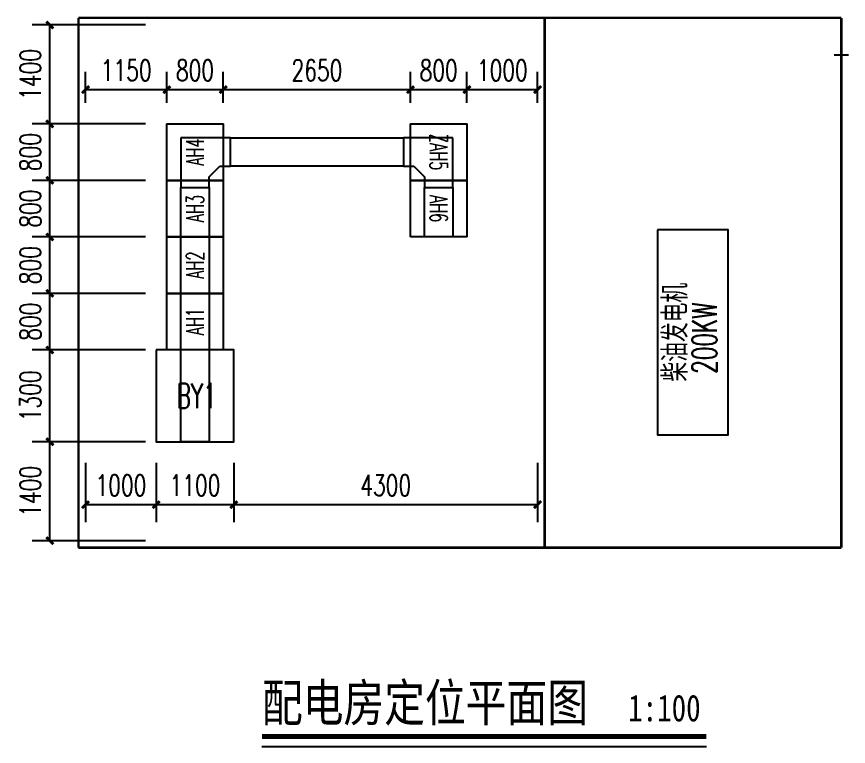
# Model space of a CAD drawing. Extents: x -6243262 to 3079315, y -2914302 to 172723.
# Drawn here: x -1866253 to -1854477, y -901986 to -891657 of the extents above; entities that cross this region are included whole.
import ezdxf
from ezdxf.enums import TextEntityAlignment as Align

# ---------------------------------------------------------------- set-up
doc = ezdxf.new("R2010")
doc.units = 0
doc.header["$LTSCALE"] = 1000
for name, color, linetype in [('CABLETRAY', 4, 'Continuous'), ('TEL_CABINET', 3, 'Continuous'), ('TEL_DIM', 3, 'Continuous'), ('TEL_SYMB', 3, 'Continuous'), ('TEL_TEXT', 7, 'Continuous'), ('WIRE-接地', 4, 'TG_接地')]:
    doc.layers.add(name, color=color, linetype=linetype)
doc.styles.add('-宋体', font='', dxfattribs={"width": 0.8})
doc.styles.add('_TCH_DIM_T3', font='SIMPLEX', dxfattribs={"width": 0.705882, "bigfont": 'GBCBIG'})
doc.styles.add('_TEL_DIM', font='SIMPLEX', dxfattribs={"width": 0.8, "height": 3.5, "bigfont": 'HZTXT'})
doc.styles.add('TG_LINETYPE', font='SIMPLEX', dxfattribs={"width": 0.8, "height": 3.5, "bigfont": 'HZTXT'})
doc.styles.get('-宋体').set_extended_font_data('SimSun')
doc.linetypes.add('TG_接地', pattern='A,0.75,0,["/",TG_LINETYPE,S=0.05,R=-8.594367,X=-0.1,Y=-0.045],0.65,-0.13,0.13,-0.13', length=2)
doc.dimstyles.new('_TCH_ARCH&&100', dxfattribs={"dimtxt": 297.5, "dimasz": 100, "dimexe": 250, "dimexo": 300, "dimgap": 126.25, "dimtad": 1, "dimdec": 0, "dimzin": 0, "dimdsep": 46, "dimtxsty": '_TCH_DIM_T3', "dimblk": 'ARCHTICK', "dimcen": 0.09, "dimclrt": 7, "dimazin": 2, "dimtfac": 1, "dimtdec": 0, "dimtix": 1, "dimtmove": 2, "dimatfit": 3, "dimfxl": 0, "dimtolj": 1, "dimtzin": 0, "dimarcsym": 0})

# ---------------------------------------------------------------- blocks, each defined once
blk = doc.blocks.new('$TelecSys$00000092')
at = {"color": 0}
for p, q in [((-0.5, 0.5), (0.5, 0.5)), ((-0.5, -0.5), (-0.5, 0.5)), ((0.5, 0.5), (0.5, -0.5)), ((0.5, -0.5), (-0.5, -0.5))]:
    blk.add_line(p, q, dxfattribs=at)
at = {"color": 0, "const_width": 0.02}
blk.add_lwpolyline([(-0.5, 0.5), (0.5, 0.5), (0.5, -0.5), (-0.5, -0.5)], close=True, dxfattribs=at)
at = {"color": 0, "style": '_TEL_DIM', "width": 0.8}
blk.add_attdef('NAME', text='', height=0.035, dxfattribs=at).set_placement((0, 0), align=Align.MIDDLE)
blk = doc.blocks.new('_ArchTick')
at = {"color": 0, "linetype": 'ByBlock', "const_width": 0.4}
blk.add_lwpolyline([(-0.5, -0.5), (0.5, 0.5)], dxfattribs=at)
blk = doc.blocks.new('*D1474')
at = {"layer": 'Defpoints', "color": 0, "transparency": 16777216}
for p in [(-1865783, -897675), (-1864127, -897675), (-1864127, -899075)]:
    blk.add_point(p, dxfattribs=at)
at = {"layer": 'TEL_DIM', "color": 0, "lineweight": -2, "transparency": 16777216}
for p, q in [((-1864427, -897675), (-1866033, -897675)), ((-1865783, -899075), (-1865783, -897675)), ((-1864427, -899075), (-1866033, -899075))]:
    blk.add_line(p, q, dxfattribs=at)
at = {"layer": 'TEL_DIM', "color": 0, "lineweight": -2, "transparency": 16777216, "xscale": 100, "yscale": 100, "zscale": 100}
for p, rotation in [((-1865783, -897675), 90), ((-1865783, -899075), 270)]:
    blk.add_blockref('_ArchTick', p, dxfattribs=dict(at, rotation=rotation))
at = {"layer": 'TEL_DIM', "color": 7, "transparency": 16777216, "insert": (-1866058, -898375), "char_height": 297.5, "attachment_point": 5, "rotation": 90, "style": '_TCH_DIM_T3'}
blk.add_mtext('\\A1;1400', dxfattribs=at)
blk = doc.blocks.new('*D1475')
at = {"layer": 'Defpoints', "color": 0, "transparency": 16777216}
for p in [(-1865783, -896375), (-1864127, -896375), (-1864127, -897675)]:
    blk.add_point(p, dxfattribs=at)
at = {"layer": 'TEL_DIM', "color": 0, "lineweight": -2, "transparency": 16777216}
for p, q in [((-1864427, -896375), (-1866033, -896375)), ((-1865783, -897675), (-1865783, -896375)), ((-1864427, -897675), (-1866033, -897675))]:
    blk.add_line(p, q, dxfattribs=at)
at = {"layer": 'TEL_DIM', "color": 0, "lineweight": -2, "transparency": 16777216, "xscale": 100, "yscale": 100, "zscale": 100}
for p, rotation in [((-1865783, -896375), 90), ((-1865783, -897675), 270)]:
    blk.add_blockref('_ArchTick', p, dxfattribs=dict(at, rotation=rotation))
at = {"layer": 'TEL_DIM', "color": 7, "transparency": 16777216, "insert": (-1866058, -897025), "char_height": 297.5, "attachment_point": 5, "rotation": 90, "style": '_TCH_DIM_T3'}
blk.add_mtext('\\A1;1300', dxfattribs=at)
blk = doc.blocks.new('*D1476')
at = {"layer": 'Defpoints', "color": 0, "transparency": 16777216}
for p in [(-1865783, -895575), (-1864127, -895575), (-1864127, -896375)]:
    blk.add_point(p, dxfattribs=at)
at = {"layer": 'TEL_DIM', "color": 0, "lineweight": -2, "transparency": 16777216}
for p, q in [((-1864427, -895575), (-1866033, -895575)), ((-1865783, -896375), (-1865783, -895575)), ((-1864427, -896375), (-1866033, -896375))]:
    blk.add_line(p, q, dxfattribs=at)
at = {"layer": 'TEL_DIM', "color": 0, "lineweight": -2, "transparency": 16777216, "xscale": 100, "yscale": 100, "zscale": 100}
for p, rotation in [((-1865783, -895575), 90), ((-1865783, -896375), 270)]:
    blk.add_blockref('_ArchTick', p, dxfattribs=dict(at, rotation=rotation))
at = {"layer": 'TEL_DIM', "color": 7, "transparency": 16777216, "insert": (-1866058, -895975), "char_height": 297.5, "attachment_point": 5, "rotation": 90, "style": '_TCH_DIM_T3'}
blk.add_mtext('\\A1;800', dxfattribs=at)
blk = doc.blocks.new('*D1477')
at = {"layer": 'Defpoints', "color": 0, "transparency": 16777216}
for p in [(-1865783, -894775), (-1864127, -894775), (-1864127, -895575)]:
    blk.add_point(p, dxfattribs=at)
at = {"layer": 'TEL_DIM', "color": 0, "lineweight": -2, "transparency": 16777216}
for p, q in [((-1864427, -894775), (-1866033, -894775)), ((-1865783, -895575), (-1865783, -894775)), ((-1864427, -895575), (-1866033, -895575))]:
    blk.add_line(p, q, dxfattribs=at)
at = {"layer": 'TEL_DIM', "color": 0, "lineweight": -2, "transparency": 16777216, "xscale": 100, "yscale": 100, "zscale": 100}
for p, rotation in [((-1865783, -894775), 90), ((-1865783, -895575), 270)]:
    blk.add_blockref('_ArchTick', p, dxfattribs=dict(at, rotation=rotation))
at = {"layer": 'TEL_DIM', "color": 7, "transparency": 16777216, "insert": (-1866058, -895175), "char_height": 297.5, "attachment_point": 5, "rotation": 90, "style": '_TCH_DIM_T3'}
blk.add_mtext('\\A1;800', dxfattribs=at)
blk = doc.blocks.new('*D1478')
at = {"layer": 'Defpoints', "color": 0, "transparency": 16777216}
for p in [(-1865783, -893975), (-1864127, -893975), (-1864127, -894775)]:
    blk.add_point(p, dxfattribs=at)
at = {"layer": 'TEL_DIM', "color": 0, "lineweight": -2, "transparency": 16777216}
for p, q in [((-1864427, -893975), (-1866033, -893975)), ((-1865783, -894775), (-1865783, -893975)), ((-1864427, -894775), (-1866033, -894775))]:
    blk.add_line(p, q, dxfattribs=at)
at = {"layer": 'TEL_DIM', "color": 0, "lineweight": -2, "transparency": 16777216, "xscale": 100, "yscale": 100, "zscale": 100}
for p, rotation in [((-1865783, -893975), 90), ((-1865783, -894775), 270)]:
    blk.add_blockref('_ArchTick', p, dxfattribs=dict(at, rotation=rotation))
at = {"layer": 'TEL_DIM', "color": 7, "transparency": 16777216, "insert": (-1866058, -894375), "char_height": 297.5, "attachment_point": 5, "rotation": 90, "style": '_TCH_DIM_T3'}
blk.add_mtext('\\A1;800', dxfattribs=at)
blk = doc.blocks.new('*D1479')
at = {"layer": 'Defpoints', "color": 0, "transparency": 16777216}
for p in [(-1865783, -893175), (-1864127, -893175), (-1864127, -893975)]:
    blk.add_point(p, dxfattribs=at)
at = {"layer": 'TEL_DIM', "color": 0, "lineweight": -2, "transparency": 16777216}
for p, q in [((-1864427, -893175), (-1866033, -893175)), ((-1865783, -893975), (-1865783, -893175)), ((-1864427, -893975), (-1866033, -893975))]:
    blk.add_line(p, q, dxfattribs=at)
at = {"layer": 'TEL_DIM', "color": 0, "lineweight": -2, "transparency": 16777216, "xscale": 100, "yscale": 100, "zscale": 100}
for p, rotation in [((-1865783, -893175), 90), ((-1865783, -893975), 270)]:
    blk.add_blockref('_ArchTick', p, dxfattribs=dict(at, rotation=rotation))
at = {"layer": 'TEL_DIM', "color": 7, "transparency": 16777216, "insert": (-1866058, -893575), "char_height": 297.5, "attachment_point": 5, "rotation": 90, "style": '_TCH_DIM_T3'}
blk.add_mtext('\\A1;800', dxfattribs=at)
blk = doc.blocks.new('*D1480')
at = {"layer": 'Defpoints', "color": 0, "transparency": 16777216}
for p in [(-1865783, -891775), (-1864127, -891775), (-1864127, -893175)]:
    blk.add_point(p, dxfattribs=at)
at = {"layer": 'TEL_DIM', "color": 0, "lineweight": -2, "transparency": 16777216}
for p, q in [((-1864427, -891775), (-1866033, -891775)), ((-1865783, -893175), (-1865783, -891775)), ((-1864427, -893175), (-1866033, -893175))]:
    blk.add_line(p, q, dxfattribs=at)
at = {"layer": 'TEL_DIM', "color": 0, "lineweight": -2, "transparency": 16777216, "xscale": 100, "yscale": 100, "zscale": 100}
for p, rotation in [((-1865783, -891775), 90), ((-1865783, -893175), 270)]:
    blk.add_blockref('_ArchTick', p, dxfattribs=dict(at, rotation=rotation))
at = {"layer": 'TEL_DIM', "color": 7, "transparency": 16777216, "insert": (-1866058, -892475), "char_height": 297.5, "attachment_point": 5, "rotation": 90, "style": '_TCH_DIM_T3'}
blk.add_mtext('\\A1;1400', dxfattribs=at)
blk = doc.blocks.new('*D1481')
at = {"layer": 'Defpoints', "color": 0, "transparency": 16777216}
for p in [(-1864127, -892690), (-1865277, -893175), (-1864127, -893175)]:
    blk.add_point(p, dxfattribs=at)
at = {"layer": 'TEL_DIM', "color": 0, "lineweight": -2, "transparency": 16777216}
for p, q in [((-1865277, -892875), (-1865277, -892440)), ((-1864127, -892875), (-1864127, -892440)), ((-1865277, -892690), (-1864127, -892690))]:
    blk.add_line(p, q, dxfattribs=at)
at = {"layer": 'TEL_DIM', "color": 0, "lineweight": -2, "transparency": 16777216, "xscale": 100, "yscale": 100, "zscale": 100, "rotation": 180}
blk.add_blockref('_ArchTick', (-1865277, -892690), dxfattribs=at)
at = {"layer": 'TEL_DIM', "color": 0, "lineweight": -2, "transparency": 16777216, "xscale": 100, "yscale": 100, "zscale": 100}
blk.add_blockref('_ArchTick', (-1864127, -892690), dxfattribs=at)
at = {"layer": 'TEL_DIM', "color": 7, "transparency": 16777216, "insert": (-1864702, -892415), "char_height": 297.5, "attachment_point": 5, "style": '_TCH_DIM_T3'}
blk.add_mtext('\\A1;1150', dxfattribs=at)
blk = doc.blocks.new('*D1482')
at = {"layer": 'Defpoints', "color": 0, "transparency": 16777216}
for p in [(-1863327, -892690), (-1864127, -893175), (-1863327, -893175)]:
    blk.add_point(p, dxfattribs=at)
at = {"layer": 'TEL_DIM', "color": 0, "lineweight": -2, "transparency": 16777216}
for p, q in [((-1864127, -892875), (-1864127, -892440)), ((-1863327, -892875), (-1863327, -892440)), ((-1864127, -892690), (-1863327, -892690))]:
    blk.add_line(p, q, dxfattribs=at)
at = {"layer": 'TEL_DIM', "color": 0, "lineweight": -2, "transparency": 16777216, "xscale": 100, "yscale": 100, "zscale": 100, "rotation": 180}
blk.add_blockref('_ArchTick', (-1864127, -892690), dxfattribs=at)
at = {"layer": 'TEL_DIM', "color": 0, "lineweight": -2, "transparency": 16777216, "xscale": 100, "yscale": 100, "zscale": 100}
blk.add_blockref('_ArchTick', (-1863327, -892690), dxfattribs=at)
at = {"layer": 'TEL_DIM', "color": 7, "transparency": 16777216, "insert": (-1863727, -892415), "char_height": 297.5, "attachment_point": 5, "style": '_TCH_DIM_T3'}
blk.add_mtext('\\A1;800', dxfattribs=at)
blk = doc.blocks.new('*D1483')
at = {"layer": 'Defpoints', "color": 0, "transparency": 16777216}
for p in [(-1860677, -892690), (-1863327, -893175), (-1860677, -893175)]:
    blk.add_point(p, dxfattribs=at)
at = {"layer": 'TEL_DIM', "color": 0, "lineweight": -2, "transparency": 16777216}
for p, q in [((-1863327, -892875), (-1863327, -892440)), ((-1860677, -892875), (-1860677, -892440)), ((-1863327, -892690), (-1860677, -892690))]:
    blk.add_line(p, q, dxfattribs=at)
at = {"layer": 'TEL_DIM', "color": 0, "lineweight": -2, "transparency": 16777216, "xscale": 100, "yscale": 100, "zscale": 100, "rotation": 180}
blk.add_blockref('_ArchTick', (-1863327, -892690), dxfattribs=at)
at = {"layer": 'TEL_DIM', "color": 0, "lineweight": -2, "transparency": 16777216, "xscale": 100, "yscale": 100, "zscale": 100}
blk.add_blockref('_ArchTick', (-1860677, -892690), dxfattribs=at)
at = {"layer": 'TEL_DIM', "color": 7, "transparency": 16777216, "insert": (-1862002, -892415), "char_height": 297.5, "attachment_point": 5, "style": '_TCH_DIM_T3'}
blk.add_mtext('\\A1;2650', dxfattribs=at)
blk = doc.blocks.new('*D1484')
at = {"layer": 'Defpoints', "color": 0, "transparency": 16777216}
for p in [(-1859877, -892690), (-1860677, -893175), (-1859877, -893175)]:
    blk.add_point(p, dxfattribs=at)
at = {"layer": 'TEL_DIM', "color": 0, "lineweight": -2, "transparency": 16777216}
for p, q in [((-1860677, -892875), (-1860677, -892440)), ((-1859877, -892875), (-1859877, -892440)), ((-1860677, -892690), (-1859877, -892690))]:
    blk.add_line(p, q, dxfattribs=at)
at = {"layer": 'TEL_DIM', "color": 0, "lineweight": -2, "transparency": 16777216, "xscale": 100, "yscale": 100, "zscale": 100, "rotation": 180}
blk.add_blockref('_ArchTick', (-1860677, -892690), dxfattribs=at)
at = {"layer": 'TEL_DIM', "color": 0, "lineweight": -2, "transparency": 16777216, "xscale": 100, "yscale": 100, "zscale": 100}
blk.add_blockref('_ArchTick', (-1859877, -892690), dxfattribs=at)
at = {"layer": 'TEL_DIM', "color": 7, "transparency": 16777216, "insert": (-1860277, -892415), "char_height": 297.5, "attachment_point": 5, "style": '_TCH_DIM_T3'}
blk.add_mtext('\\A1;800', dxfattribs=at)
blk = doc.blocks.new('*D1485')
at = {"layer": 'Defpoints', "color": 0, "transparency": 16777216}
for p in [(-1858877, -892690), (-1859877, -893175), (-1858877, -893175)]:
    blk.add_point(p, dxfattribs=at)
at = {"layer": 'TEL_DIM', "color": 0, "lineweight": -2, "transparency": 16777216}
for p, q in [((-1859877, -892875), (-1859877, -892440)), ((-1858877, -892875), (-1858877, -892440)), ((-1859877, -892690), (-1858877, -892690))]:
    blk.add_line(p, q, dxfattribs=at)
at = {"layer": 'TEL_DIM', "color": 0, "lineweight": -2, "transparency": 16777216, "xscale": 100, "yscale": 100, "zscale": 100, "rotation": 180}
blk.add_blockref('_ArchTick', (-1859877, -892690), dxfattribs=at)
at = {"layer": 'TEL_DIM', "color": 0, "lineweight": -2, "transparency": 16777216, "xscale": 100, "yscale": 100, "zscale": 100}
blk.add_blockref('_ArchTick', (-1858877, -892690), dxfattribs=at)
at = {"layer": 'TEL_DIM', "color": 7, "transparency": 16777216, "insert": (-1859377, -892415), "char_height": 297.5, "attachment_point": 5, "style": '_TCH_DIM_T3'}
blk.add_mtext('\\A1;1000', dxfattribs=at)
blk = doc.blocks.new('*D1486')
at = {"layer": 'Defpoints', "color": 0, "transparency": 16777216}
for p in [(-1863177, -897675), (-1858877, -897675), (-1858877, -898565)]:
    blk.add_point(p, dxfattribs=at)
at = {"layer": 'TEL_DIM', "color": 0, "lineweight": -2, "transparency": 16777216}
for p, q in [((-1863177, -897975), (-1863177, -898815)), ((-1858877, -897975), (-1858877, -898815)), ((-1863177, -898565), (-1858877, -898565))]:
    blk.add_line(p, q, dxfattribs=at)
at = {"layer": 'TEL_DIM', "color": 0, "lineweight": -2, "transparency": 16777216, "xscale": 100, "yscale": 100, "zscale": 100, "rotation": 180}
blk.add_blockref('_ArchTick', (-1863177, -898565), dxfattribs=at)
at = {"layer": 'TEL_DIM', "color": 0, "lineweight": -2, "transparency": 16777216, "xscale": 100, "yscale": 100, "zscale": 100}
blk.add_blockref('_ArchTick', (-1858877, -898565), dxfattribs=at)
at = {"layer": 'TEL_DIM', "color": 7, "transparency": 16777216, "insert": (-1861027, -898290), "char_height": 297.5, "attachment_point": 5, "style": '_TCH_DIM_T3'}
blk.add_mtext('\\A1;4300', dxfattribs=at)
blk = doc.blocks.new('*D1487')
at = {"layer": 'Defpoints', "color": 0, "transparency": 16777216}
for p in [(-1864277, -897675), (-1863177, -897675), (-1863177, -898565)]:
    blk.add_point(p, dxfattribs=at)
at = {"layer": 'TEL_DIM', "color": 0, "lineweight": -2, "transparency": 16777216}
for p, q in [((-1864277, -897975), (-1864277, -898815)), ((-1863177, -897975), (-1863177, -898815)), ((-1864277, -898565), (-1863177, -898565))]:
    blk.add_line(p, q, dxfattribs=at)
at = {"layer": 'TEL_DIM', "color": 0, "lineweight": -2, "transparency": 16777216, "xscale": 100, "yscale": 100, "zscale": 100, "rotation": 180}
blk.add_blockref('_ArchTick', (-1864277, -898565), dxfattribs=at)
at = {"layer": 'TEL_DIM', "color": 0, "lineweight": -2, "transparency": 16777216, "xscale": 100, "yscale": 100, "zscale": 100}
blk.add_blockref('_ArchTick', (-1863177, -898565), dxfattribs=at)
at = {"layer": 'TEL_DIM', "color": 7, "transparency": 16777216, "insert": (-1863727, -898290), "char_height": 297.5, "attachment_point": 5, "style": '_TCH_DIM_T3'}
blk.add_mtext('\\A1;1100', dxfattribs=at)
blk = doc.blocks.new('*D1488')
at = {"layer": 'Defpoints', "color": 0, "transparency": 16777216}
for p in [(-1865277, -897675), (-1864277, -897675), (-1864277, -898565)]:
    blk.add_point(p, dxfattribs=at)
at = {"layer": 'TEL_DIM', "color": 0, "lineweight": -2, "transparency": 16777216}
for p, q in [((-1865277, -897975), (-1865277, -898815)), ((-1864277, -897975), (-1864277, -898815)), ((-1865277, -898565), (-1864277, -898565))]:
    blk.add_line(p, q, dxfattribs=at)
at = {"layer": 'TEL_DIM', "color": 0, "lineweight": -2, "transparency": 16777216, "xscale": 100, "yscale": 100, "zscale": 100, "rotation": 180}
blk.add_blockref('_ArchTick', (-1865277, -898565), dxfattribs=at)
at = {"layer": 'TEL_DIM', "color": 0, "lineweight": -2, "transparency": 16777216, "xscale": 100, "yscale": 100, "zscale": 100}
blk.add_blockref('_ArchTick', (-1864277, -898565), dxfattribs=at)
at = {"layer": 'TEL_DIM', "color": 7, "transparency": 16777216, "insert": (-1864777, -898290), "char_height": 297.5, "attachment_point": 5, "style": '_TCH_DIM_T3'}
blk.add_mtext('\\A1;1000', dxfattribs=at)

msp = doc.modelspace()

# ---------------------------------------------------------------- linework, layer by layer
for points in [[(-1854677.4, -892199), (-1854477.4, -892199)], [(-1857177.4, -894674.5), (-1857177.4, -897574.5), (-1856177.4, -897574.5), (-1856177.4, -894674.5), (-1857177.4, -894674.5)]]:
    msp.add_lwpolyline(points)
at = {"layer": 'CABLETRAY'}
for p, q in [((-1863227.4, -893374.5), (-1863927.4, -893374.5)), ((-1863927.4, -893374.5), (-1863927.4, -894074.5)), ((-1863227.4, -893774.5), (-1863227.4, -893374.5)), ((-1863227.4, -893374.5), (-1860777.4, -893374.5)), ((-1863227.4, -893774.5), (-1863227.4, -893374.5)), ((-1860777.4, -893374.5), (-1860777.4, -893774.5)), ((-1860077.4, -893374.5), (-1860777.4, -893374.5)), ((-1860777.4, -893374.5), (-1860777.4, -893774.5)), ((-1860077.4, -894074.5), (-1860077.4, -893374.5)), ((-1863527.4, -893924.5), (-1863377.4, -893774.5)), ((-1863377.4, -893774.5), (-1863227.4, -893774.5)), ((-1860777.4, -893774.5), (-1863227.4, -893774.5)), ((-1860777.4, -893774.5), (-1860627.4, -893774.5)), ((-1860627.4, -893774.5), (-1860477.4, -893924.5)), ((-1863527.4, -894074.5), (-1863527.4, -893924.5)), ((-1860477.4, -893924.5), (-1860477.4, -894074.5)), ((-1863927.4, -894074.5), (-1863527.4, -894074.5)), ((-1863927.4, -897674.5), (-1863927.4, -894074.5)), ((-1863927.4, -894074.5), (-1863527.4, -894074.5)), ((-1863527.4, -894074.5), (-1863527.4, -897674.5)), ((-1860477.4, -894774.5), (-1860477.4, -894074.5)), ((-1860477.4, -894074.5), (-1860077.4, -894074.5)), ((-1860477.4, -894074.5), (-1860077.4, -894074.5)), ((-1860077.4, -894074.5), (-1860077.4, -894774.5)), ((-1860077.4, -894774.5), (-1860477.4, -894774.5)), ((-1863527.4, -897674.5), (-1863927.4, -897674.5))]:
    msp.add_line(p, q, dxfattribs=at)
at = {"layer": 'TEL_CABINET'}
msp.add_lwpolyline([(-1864277.4, -896374.5), (-1864277.4, -897674.5), (-1863177.4, -897674.5), (-1863177.4, -896374.5)], close=True, dxfattribs=at)
at = {"layer": 'TEL_SYMB', "const_width": 70}
msp.add_lwpolyline([(-1862779.6, -901846.2), (-1856486.8, -901846.2)], dxfattribs=at)
at = {"layer": 'TEL_SYMB'}
msp.add_lwpolyline([(-1862779.6, -901986.2), (-1856486.8, -901986.2)], dxfattribs=at)
at = {"layer": 'WIRE-接地', "linetype": 'TG_接地', "const_width": 35}
for points in [[(-1865377.4, -891674.5), (-1854577.4, -891674.5)], [(-1865377.4, -899174.5), (-1865377.4, -891674.5)], [(-1858777.4, -891674.5), (-1858777.4, -899174.5)], [(-1854577.4, -891674.5), (-1854577.4, -899174.5)], [(-1854577.4, -899174.5), (-1865377.4, -899174.5)]]:
    msp.add_lwpolyline(points, dxfattribs=at)

# ---------------------------------------------------------------- block references
at = {"layer": 'TEL_CABINET'}
ref = msp.add_blockref('$TelecSys$00000092', (-1863727.4, -893574.5), dxfattribs=dict(at, xscale=800, yscale=800, zscale=2200, rotation=89.99999999999999))
ref.add_attrib('NAME', 'AH4', dxfattribs={"layer": '0', "color": 0, "height": 250, "rotation": 90, "style": '_TEL_DIM', "width": 0.6}).set_placement((-1863727.4, -893574.5), align=Align.MIDDLE)
ref = msp.add_blockref('$TelecSys$00000092', (-1860277.4, -893574.5), dxfattribs=dict(at, xscale=800, yscale=800, zscale=2200, rotation=270))
ref.add_attrib('NAME', 'ZAH5', dxfattribs={"layer": '0', "height": 250, "rotation": 270, "style": '_TEL_DIM', "width": 0.6}).set_placement((-1860277.4, -893574.5), align=Align.MIDDLE)
ref = msp.add_blockref('$TelecSys$00000092', (-1863727.4, -894374.5), dxfattribs=dict(at, xscale=800, yscale=800, zscale=2200, rotation=90))
ref.add_attrib('NAME', 'AH3', dxfattribs={"layer": '0', "color": 0, "height": 250, "rotation": 90, "style": '_TEL_DIM', "width": 0.6}).set_placement((-1863727.4, -894374.5), align=Align.MIDDLE)
ref = msp.add_blockref('$TelecSys$00000092', (-1860277.4, -894374.5), dxfattribs=dict(at, xscale=800, yscale=800, zscale=2200, rotation=270))
ref.add_attrib('NAME', 'AH6', dxfattribs={"layer": '0', "color": 0, "height": 250, "rotation": 270, "style": '_TEL_DIM', "width": 0.6}).set_placement((-1860277.4, -894374.5), align=Align.MIDDLE)
ref = msp.add_blockref('$TelecSys$00000092', (-1863727.4, -895174.5), dxfattribs=dict(at, xscale=800, yscale=800, zscale=2200, rotation=90))
ref.add_attrib('NAME', 'AH2', dxfattribs={"layer": '0', "color": 0, "height": 250, "rotation": 90, "style": '_TEL_DIM', "width": 0.6}).set_placement((-1863727.4, -895174.5), align=Align.MIDDLE)
ref = msp.add_blockref('$TelecSys$00000092', (-1863727.4, -895974.5), dxfattribs=dict(at, xscale=800, yscale=800, zscale=2200, rotation=90))
ref.add_attrib('NAME', 'AH1', dxfattribs={"layer": '0', "color": 0, "height": 250, "rotation": 90, "style": '_TEL_DIM', "width": 0.6}).set_placement((-1863727.4, -895974.5), align=Align.MIDDLE)

# ---------------------------------------------------------------- texts
at = {"layer": 'TEL_SYMB', "color": 7, "style": '-宋体', "width": 0.8}
for s, height, p in [('配电房定位平面图', 528.69, (-1862779.6, -901632.3)), ('1:100', 377.64, (-1857596.1, -901632.3))]:
    msp.add_text(s, height=height, dxfattribs=at).set_placement(p)
at = {"layer": 'TEL_TEXT', "style": '_TEL_DIM'}
for s, width, p in [('柴油发电机', 0.8, (-1856752.9, -896823.8)), ('200KW', 0.64, (-1856341, -896711.8))]:
    msp.add_text(s, height=350, rotation=90, dxfattribs=dict(at, width=width)).set_placement(p)
at = {"layer": 'TEL_TEXT', "style": '_TEL_DIM', "width": 0.64}
msp.add_text('BY1', height=350, dxfattribs=at).set_placement((-1863987.4, -897198.1))

# ---------------------------------------------------------------- dimensions: what is measured, and where the dimension line sits
at = {"layer": 'TEL_DIM'}
for p1, p2, distance, picture, middle in [((-1864127.4, -893174.5), (-1864127.4, -891774.5), 1655.4, '*D1480', (-1866057.8, -892474.5)), ((-1865277.4, -893174.5), (-1864127.4, -893174.5), 484.1, '*D1481', (-1864702.4, -892415.4)), ((-1864127.4, -893174.5), (-1863327.4, -893174.5), 484.1, '*D1482', (-1863727.4, -892415.4)), ((-1863327.4, -893174.5), (-1860677.4, -893174.5), 484.1, '*D1483', (-1862002.4, -892415.4)), ((-1860677.4, -893174.5), (-1859877.4, -893174.5), 484.1, '*D1484', (-1860277.4, -892415.4)), ((-1859877.4, -893174.5), (-1858877.4, -893174.5), 484.1, '*D1485', (-1859377.4, -892415.4)), ((-1864127.4, -893974.5), (-1864127.4, -893174.5), 1655.4, '*D1479', (-1866057.8, -893574.5)), ((-1864127.4, -894774.5), (-1864127.4, -893974.5), 1655.4, '*D1478', (-1866057.8, -894374.5)), ((-1864127.4, -895574.5), (-1864127.4, -894774.5), 1655.4, '*D1477', (-1866057.8, -895174.5)), ((-1864127.4, -896374.5), (-1864127.4, -895574.5), 1655.4, '*D1476', (-1866057.8, -895974.5)), ((-1864127.4, -897674.5), (-1864127.4, -896374.5), 1655.4, '*D1475', (-1866057.8, -897024.5)), ((-1864127.4, -899074.5), (-1864127.4, -897674.5), 1655.4, '*D1474', (-1866057.8, -898374.5)), ((-1865277.4, -897674.5), (-1864277.4, -897674.5), -890.9, '*D1488', (-1864777.4, -898290.5)), ((-1864277.4, -897674.5), (-1863177.4, -897674.5), -890.9, '*D1487', (-1863727.4, -898290.5)), ((-1863177.4, -897674.5), (-1858877.4, -897674.5), -890.9, '*D1486', (-1861027.4, -898290.5))]:
    dim = msp.add_aligned_dim(p1=p1, p2=p2, distance=distance, dimstyle='_TCH_ARCH&&100', dxfattribs=at)
    dim.commit()
    dim.dimension.update_dxf_attribs({"geometry": picture, "text_midpoint": middle})

doc.saveas('drawing.dxf')
